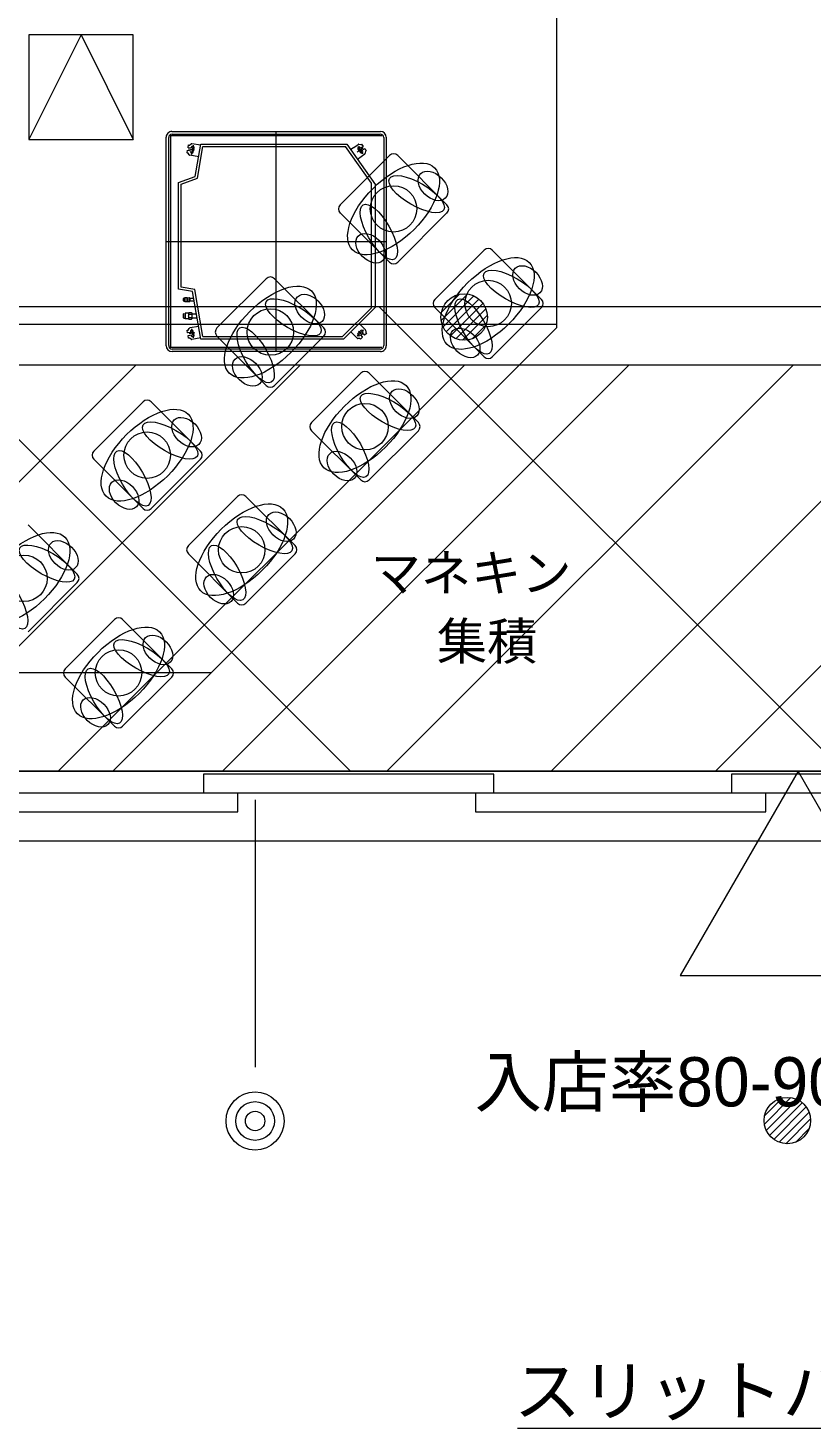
# Model space of a CAD drawing. Units: millimetres at full size, sheet at 1:100. Extents: x 3352 to 127672, y -40372 to 101181.
# Drawn here: x 28402 to 31776, y -17422 to -11393 of the extents above; entities that cross this region are included whole.
import ezdxf
from ezdxf.enums import TextEntityAlignment as Align

# ---------------------------------------------------------------- set-up
doc = ezdxf.new("R2010")
doc.units = ezdxf.units.MM
doc.header["$LTSCALE"] = 100
doc.layers.add('0-0', color=134, linetype='Continuous', lineweight=18)
doc.styles.add('MS UI Gothic', font='')
doc.styles.add('ＭＳ ゴシック', font='')
doc.styles.add('ＭＳ Ｐゴシック', font='')
doc.styles.get('MS UI Gothic').set_extended_font_data('MS UI Gothic')
doc.styles.get('ＭＳ ゴシック').set_extended_font_data('MS Gothic')
doc.styles.get('ＭＳ Ｐゴシック').set_extended_font_data('MS PGothic')

msp = doc.modelspace()

# ---------------------------------------------------------------- linework, layer by layer
at = {"layer": '0-0'}
for p, q in [((30675.8, -2733.3), (30675.8, -12683.9)), ((28404.8, -11423.3), (28404.8, -11873.3)), ((28854.8, -11423.3), (28404.8, -11423.3)), ((28629.8, -11423.3), (28404.8, -11873.3)), ((28629.8, -11423.3), (28854.8, -11873.3)), ((23269.8, -14593.3), (69649.8, -14593.3)), ((28766.4, -14593.3), (32755.8, -14593.3)), ((29156.9, -14606.7), (29156.9, -14686.7)), ((31429.5, -14606.7), (31429.5, -14686.7)), ((29304.3, -14688.7), (28054.3, -14688.7)), ((29156.9, -14686.7), (30406.9, -14686.7)), ((29304.3, -14768.7), (29304.3, -14688.7)), ((30326.9, -14688.7), (30326.9, -14768.7)), ((31576.9, -14688.7), (30326.9, -14688.7)), ((31429.5, -14686.7), (32679.5, -14686.7)), ((31576.9, -14768.7), (31576.9, -14688.7)), ((28054.3, -14768.7), (29304.3, -14768.7)), ((29378.9, -14717.4), (29378.9, -15868)), ((30326.9, -14768.7), (31576.9, -14768.7))]:
    msp.add_line(p, q, dxfattribs=at)
at = {"layer": '0-0', "color": 150}
for p, q in [((30675.8, -2733.3), (30675.8, -12683.9)), ((30675.8, -12683.9), (28766.4, -14593.3))]:
    msp.add_line(p, q, dxfattribs=at)
at = {"layer": '0-0', "color": 47}
for p, q in [((28996.3, -12761.5), (28996.1, -11864.1)), ((29924.9, -11857.9), (29014.9, -11857.9)), ((29021.1, -11839.1), (29918.7, -11839.1)), ((29943.7, -11864.1), (29943.7, -12761.8)), ((29121.3, -12032.2), (29145.9, -11892.9)), ((29145.9, -11892.9), (29774, -11892.9)), ((29774, -11892.9), (29897.4, -12069.2)), ((29049.9, -12058.2), (29121.3, -12032.2)), ((29049.9, -12518.1), (29049.9, -12058.2)), ((29897.4, -12595.4), (29897.4, -12069.2)), ((29109.9, -12528.7), (29049.9, -12518.1)), ((29145.9, -12732.9), (29109.9, -12528.7)), ((30179.7, -12653.1), (30293.5, -12539.2)), ((30180.9, -12616.5), (30256.9, -12540.4)), ((29897.4, -12595.4), (29759.8, -12732.9)), ((30187.9, -12680.2), (30320.7, -12547.4)), ((30201.6, -12701.9), (30342.4, -12561.1)), ((30219.8, -12719), (30359.5, -12579.3)), ((30242.7, -12731.4), (30371.9, -12602.3)), ((30271.7, -12737.8), (30378.3, -12631.2)), ((30312.9, -12732), (30372.5, -12672.4)), ((29759.8, -12732.9), (29145.9, -12732.9)), ((29918.7, -12786.8), (29021.3, -12786.5)), ((60782.3, -14593.3), (24819.8, -14593.3)), ((24819.8, -14893.3), (60782.3, -14893.3)), ((31570.9, -16113.5), (31684.8, -15999.6)), ((31572.2, -16076.9), (31648.2, -16000.9)), ((31579.1, -16140.7), (31712, -16007.8)), ((31592.8, -16162.3), (31733.6, -16021.5)), ((31611.1, -16179.4), (31750.7, -16039.8)), ((31634, -16191.9), (31763.2, -16062.7)), ((31662.9, -16198.3), (31769.6, -16091.6)), ((31704.1, -16192.4), (31763.7, -16132.8))]:
    msp.add_line(p, q, dxfattribs=at)
at = {"layer": '0-0', "color": 4}
for p, q in [((29007, -12761), (29007, -11865.1)), ((29022, -11850.1), (29917.7, -11850.1)), ((29469.9, -12786.6), (29469.9, -11839.1)), ((29932.7, -11865.1), (29932.7, -12761)), ((29086.5, -11931.3), (29088.6, -11919.5)), ((29095.1, -11939), (29090.2, -11932)), ((29090.5, -11908.7), (29092.6, -11896.9)), ((29092.5, -11909), (29090.5, -11908.7)), ((29090.6, -11919.9), (29101.7, -11921.8)), ((29092.6, -11896.9), (29094.6, -11897.2)), ((29118.8, -11919.3), (29093, -11914.7)), ((29101.7, -11921.8), (29101.1, -11925.3)), ((29112, -11897.9), (29105, -11937.4)), ((29144.9, -11898.5), (29107.1, -11891.8)), ((29112.9, -11927.4), (29116, -11909.6)), ((29130.6, -12040), (29154.7, -11903.4)), ((29154.7, -11903.4), (29768.5, -11903.4)), ((29879.4, -12061.8), (29768.5, -11903.4)), ((29801.9, -11909.2), (29790.8, -11917)), ((29802.3, -11909), (29803.9, -11907.8)), ((29803.9, -11907.8), (29822.3, -11895)), ((29844.1, -11910.2), (29818.4, -11928.2)), ((29819.5, -11958), (29851, -11935.9)), ((29820.7, -11903), (29842.8, -11934.7)), ((29821.7, -11914.9), (29832, -11929.7)), ((29826, -11894.1), (29834.4, -11895.6)), ((29833.5, -11910.9), (29831.5, -11908)), ((29837.5, -11893.4), (29844.4, -11903.3)), ((29854.5, -11924.3), (29853, -11932.7)), ((29856, -11923.3), (29854.5, -11924.3)), ((29136.2, -11947.7), (29098.4, -11941)), ((29060.4, -12065.6), (29130.6, -12040)), ((29060.4, -12509.3), (29060.4, -12065.6)), ((29879.4, -12598.5), (29879.4, -12061.8)), ((28996.2, -12312.9), (29943.7, -12312.9)), ((29118.9, -12519.6), (29060.4, -12509.3)), ((29154.7, -12722.4), (29118.9, -12519.6)), ((29072.6, -12556.6), (29069.9, -12559.3)), ((29069.9, -12559.3), (29069.9, -12567.3)), ((29074.7, -12556.6), (29072.6, -12556.6)), ((29075.9, -12555.4), (29074.7, -12556.6)), ((29074.7, -12556.6), (29074.7, -12570.1)), ((29074.7, -12570.1), (29075.9, -12571.3)), ((29086.4, -12555.4), (29075.9, -12555.4)), ((29075.9, -12571.3), (29086.4, -12571.3)), ((29086.6, -12561.3), (29086.4, -12559.1)), ((29086.4, -12559.1), (29086.4, -12567.6)), ((29086.4, -12567.3), (29086.6, -12565.3)), ((29086.4, -12567.6), (29086.4, -12571.8)), ((29086.4, -12571.8), (29087.1, -12571.8)), ((29087.1, -12563.3), (29086.6, -12561.3)), ((29087.1, -12554.8), (29096.6, -12554.8)), ((29087.1, -12571.8), (29096.6, -12571.8)), ((29097.4, -12554.8), (29096.6, -12554.8)), ((29097.4, -12559.4), (29097.1, -12561.4)), ((29097.2, -12565.4), (29097.4, -12567.6)), ((29097.4, -12554.8), (29097.4, -12559.1)), ((29115.1, -12558.6), (29097.4, -12558.6)), ((29097.4, -12559.1), (29097.4, -12559.4)), ((29097.4, -12559.1), (29097.4, -12567.6)), ((29097.4, -12567.6), (29097.4, -12571.8)), ((29097.4, -12568.1), (29116.8, -12568.1)), ((29755.4, -12722.4), (29879.4, -12598.5)), ((29072.6, -12623.5), (29069.9, -12626.2)), ((29069.9, -12626.2), (29069.9, -12639.7)), ((29069.9, -12639.7), (29072.6, -12642.5)), ((29072.6, -12642.5), (29075.9, -12642.5)), ((29075.9, -12623.5), (29075.9, -12628.4)), ((29075.9, -12628.4), (29075.9, -12642.5)), ((29075.9, -12642.5), (29077.5, -12644.1)), ((29092.9, -12621.9), (29077.5, -12621.9)), ((29077.5, -12621.9), (29077.5, -12644.1)), ((29077.5, -12644.1), (29092.9, -12644.1)), ((29093.9, -12619.3), (29092.9, -12621)), ((29092.9, -12622.7), (29092.9, -12621)), ((29092.9, -12622.7), (29092.9, -12633.2)), ((29092.9, -12632.7), (29093.2, -12629.5)), ((29092.9, -12633.2), (29092.9, -12643.5)), ((29092.9, -12645), (29093.9, -12646.7)), ((29093.2, -12629.5), (29093.9, -12626.3)), ((29093.9, -12619.1), (29093.9, -12619.3)), ((29093.9, -12626.3), (29105.8, -12626.3)), ((29093.9, -12640.1), (29105.8, -12640.1)), ((29093.9, -12646.9), (29105.8, -12646.9)), ((29105.8, -12619.3), (29105.8, -12619.1)), ((29105.8, -12626.3), (29106.6, -12629.7)), ((29106.9, -12621), (29105.9, -12619.3)), ((29105.9, -12646.7), (29106.9, -12645)), ((29106.6, -12629.7), (29106.9, -12633.2)), ((29106.9, -12621), (29106.9, -12622.7)), ((29106.9, -12622.7), (29106.9, -12633.2)), ((29107.6, -12625.1), (29106.9, -12624.3)), ((29126.8, -12625.1), (29106.9, -12625.1)), ((29106.9, -12633.2), (29106.9, -12643.5)), ((29106.9, -12640.9), (29129.6, -12640.9)), ((29106.9, -12643.5), (29106.9, -12645)), ((29086.5, -12694.6), (29088.5, -12694.2)), ((29088.6, -12706.4), (29086.5, -12694.6)), ((29088.5, -12694.2), (29090.2, -12693.9)), ((29090.6, -12706), (29088.6, -12706.4)), ((29090.2, -12693.9), (29095.1, -12686.9)), ((29090.5, -12717.2), (29092.5, -12716.9)), ((29092.6, -12729), (29090.5, -12717.2)), ((29101.7, -12704.1), (29090.6, -12706)), ((29119.3, -12706.6), (29095.4, -12710.8)), ((29136.2, -12678.2), (29098.4, -12684.9)), ((29101.1, -12700.6), (29101.7, -12704.1)), ((29105.1, -12689), (29112, -12727.8)), ((29116, -12716.3), (29112.9, -12698.5)), ((29791.1, -12701.7), (29818.2, -12728.9)), ((29845.6, -12693.1), (29818.3, -12720.4)), ((29833.8, -12696.4), (29821.1, -12709.1)), ((29823.3, -12698.6), (29840.1, -12715.4)), ((29826.4, -12666.3), (29853.6, -12693.5)), ((29829.6, -12717.6), (29832.1, -12715.1)), ((29832.1, -12715.1), (29840.1, -12723.1)), ((29839.9, -12707.3), (29842.3, -12704.9)), ((29847.8, -12715.3), (29839.9, -12707.3)), ((29849.3, -12716.7), (29847.8, -12715.3)), ((29857.7, -12708.3), (29849.3, -12716.7)), ((29855.1, -12697), (29855.1, -12705.6)), ((29855.1, -12705.6), (29856.3, -12706.8)), ((29856.3, -12706.8), (29857.7, -12708.3)), ((29917.7, -12776), (29022, -12776)), ((29144.9, -12727.4), (29107.1, -12734.1)), ((29154.7, -12722.4), (29186.9, -12722.4)), ((29186.9, -12722.4), (29755.4, -12722.4)), ((29830.3, -12730.3), (29821.8, -12730.3)), ((29841.5, -12724.5), (29833, -12733)), ((29840.1, -12723.1), (29841.5, -12724.5))]:
    msp.add_line(p, q, dxfattribs=at)
at = {"layer": '0-0', "color": 57}
for p, q in [((29745.1, -12154.7), (29957.2, -11942.6)), ((29992.6, -11942.6), (30204.7, -12154.7)), ((29957.2, -12402.2), (29745.1, -12190)), ((30204.7, -12190), (29992.6, -12402.2)), ((30152.4, -12562), (30364.5, -12349.8)), ((30399.9, -12349.8), (30612, -12562)), ((29214.8, -12685), (29426.9, -12472.9)), ((29462.3, -12472.9), (29674.4, -12685)), ((30364.5, -12809.5), (30152.4, -12597.3)), ((30612, -12597.3), (30399.9, -12809.5)), ((29426.9, -12932.5), (29214.8, -12720.4)), ((29674.4, -12720.4), (29462.3, -12932.5)), ((29622.1, -13092.3), (29834.2, -12880.2)), ((29869.6, -12880.2), (30081.7, -13092.3)), ((28684.5, -13215.3), (28896.6, -13003.2)), ((28931.9, -13003.2), (29144.1, -13215.3)), ((29834.2, -13339.8), (29622.1, -13127.7)), ((30081.7, -13127.7), (29869.6, -13339.8)), ((28896.6, -13462.8), (28684.5, -13250.7)), ((29144.1, -13250.7), (28931.9, -13462.8)), ((29091.7, -13622.6), (29303.9, -13410.5)), ((29339.2, -13410.5), (29551.4, -13622.6)), ((28401.6, -13533.5), (28613.7, -13745.7)), ((29303.9, -13870.1), (29091.7, -13658)), ((29551.4, -13658), (29339.2, -13870.1)), ((28613.7, -13781), (28401.6, -13993.2)), ((28561.4, -14153), (28773.5, -13940.8)), ((28808.9, -13940.8), (29021, -14153)), ((28773.5, -14400.4), (28561.4, -14188.3)), ((29021, -14188.3), (28808.9, -14400.4))]:
    msp.add_line(p, q, dxfattribs=at)
at = {"layer": '0-0', "color": 15}
for p, q in [((27789.7, -12593.3), (29789.7, -14593.3)), ((29911, -12593.3), (31911, -14593.3))]:
    msp.add_line(p, q, dxfattribs=at)
at = {"layer": '0-0', "color": 254}
for p, q in [((23269.8, -12668.6), (30675.8, -12668.6)), ((23269.8, -14168.6), (29191, -14168.6))]:
    msp.add_line(p, q, dxfattribs=at)
at = {"layer": '0-0', "color": 14}
for p, q in [((24862.3, -12843.3), (60739.8, -12843.3)), ((27117.1, -14593.3), (28867.1, -12843.3)), ((27824.2, -14593.3), (29574.2, -12843.3)), ((28531.3, -14593.3), (30281.3, -12843.3)), ((29238.4, -14593.3), (30988.4, -12843.3)), ((29945.5, -14593.3), (31695.5, -12843.3)), ((30652.6, -14593.3), (32402.6, -12843.3)), ((31359.8, -14593.3), (33109.8, -12843.3))]:
    msp.add_line(p, q, dxfattribs=at)
at = {"layer": '0-0', "color": 13}
msp.add_line((69649.8, -14593.3), (23269.8, -14593.3), dxfattribs=at)
msp.add_line((69649.8, -14593.3), (23269.8, -14593.3), dxfattribs=at)
msp.add_line((69649.8, -14593.3), (23269.8, -14593.3), dxfattribs=at)
msp.add_line((69649.8, -14593.3), (23269.8, -14593.3), dxfattribs=at)
at = {"layer": '0-0', "color": 1}
msp.add_line((23269.8, -14593.3), (69649.8, -14593.3), dxfattribs=at)
at = {"layer": '0-0', "color": 5}
msp.add_line((30508.6, -17422.5), (36200.6, -17422.5), dxfattribs=at)
msp.add_line((30508.6, -17422.5), (36200.6, -17422.5), dxfattribs=at)
at = {"layer": '0-0'}
for points in [[(28766.4, -14593.3), (23269.8, -14593.3), (23269.8, 101.7)], [(28404.8, -11873.3), (28854.8, -11873.3), (28854.8, -11423.3)], [(23269.8, -14593.3), (69649.8, -14593.3), (69764.8, -14593.3)], [(30406.9, -14686.7), (30406.9, -14606.7), (29156.9, -14606.7)], [(32679.5, -14686.7), (32679.5, -14606.7), (31429.5, -14606.7)]]:
    msp.add_lwpolyline(points, dxfattribs=at)
at = {"layer": '0-0', "color": 150}
msp.add_lwpolyline([(28766.4, -14593.3), (32755.8, -14593.3), (32755.8, -4236.2)], dxfattribs=at)
at = {"layer": '0-0', "color": 47}
msp.add_lwpolyline([(29014.9, -11857.9), (29014.9, -12767.9), (29924.9, -12767.9)], dxfattribs=at)
at = {"layer": '0-0', "color": 4}
for points in [[(29090.2, -11932), (29088.5, -11931.7), (29086.5, -11931.3)], [(29104.2, -11907.5), (29103.6, -11911), (29092.5, -11909)], [(29094.6, -11897.2), (29096.3, -11897.5), (29103.3, -11892.6)], [(29844.4, -11903.3), (29842.8, -11904.4), (29833.5, -11910.9)], [(29834.4, -11895.6), (29835.9, -11894.6), (29837.5, -11893.4)], [(29841.8, -11922.8), (29839.8, -11919.9), (29849.1, -11913.4)], [(29849.1, -11913.4), (29850.7, -11912.3), (29857.6, -11922.1)], [(29069.9, -12567.3), (29072.6, -12570.1), (29074.7, -12570.1)], [(29075.9, -12555.4), (29075.9, -12563.3), (29075.9, -12571.3)], [(29087.1, -12571.8), (29086.6, -12569.8), (29086.4, -12567.6), (29086.4, -12567.3)], [(29086.6, -12565.3), (29087.1, -12563.3), (29096.6, -12563.3)], [(29096.6, -12554.8), (29097.2, -12556.9), (29097.4, -12559.1)], [(29097.1, -12561.4), (29096.6, -12563.3), (29097.2, -12565.4)], [(29097.4, -12567.6), (29097.4, -12567.9), (29097.1, -12569.9), (29096.6, -12571.8), (29097.4, -12571.8)], [(29092.9, -12622.7), (29092.9, -12622.4), (29093.2, -12620.8), (29093.9, -12619.1), (29105.8, -12619.1), (29106.6, -12620.9), (29106.9, -12622.7)], [(29093.9, -12626.3), (29093.2, -12624.5), (29092.9, -12622.7)], [(29093.9, -12640.1), (29093.2, -12636.7), (29092.9, -12633.2), (29092.9, -12632.7)], [(29092.9, -12643.5), (29092.9, -12642.7), (29093.9, -12640.1)], [(29093.9, -12646.9), (29093.5, -12646.1), (29093, -12644.8), (29092.9, -12643.5), (29092.9, -12645)], [(29106.9, -12622.7), (29106.9, -12623), (29106.5, -12624.6), (29105.8, -12626.3)], [(29106.9, -12633.2), (29106.9, -12633.7), (29106.5, -12636.9), (29105.8, -12640.1)], [(29105.8, -12640.1), (29106.8, -12642.7), (29106.9, -12643.5)], [(29106.9, -12643.5), (29106.7, -12644.8), (29106.2, -12646.1), (29105.8, -12646.9)], [(29092.5, -12716.9), (29103.6, -12714.9), (29104.2, -12718.4)], [(29103.3, -12733.3), (29096.3, -12728.4), (29094.6, -12728.7), (29092.6, -12729)], [(29833, -12733), (29831.6, -12731.6), (29830.3, -12730.3)]]:
    msp.add_lwpolyline(points, dxfattribs=at)
at = {"layer": '0-0', "color": 15}
msp.add_lwpolyline([(23269.8, -12593.3), (65588.8, -12593.3), (65588.8, -14593.3), (23269.8, -14593.3)], close=True, dxfattribs=at)
at = {"layer": '0-0', "color": 4}
msp.add_lwpolyline([(29086.4, -12559.1), (29086.4, -12558.8), (29086.6, -12556.8), (29087.1, -12554.8), (29086.4, -12554.8)], close=True, dxfattribs=at)
at = {"layer": '0-0', "color": 14}
msp.add_lwpolyline([(60739.8, -12843.3), (60739.8, -14593.3), (24862.3, -14593.3), (24862.3, -12843.3)], dxfattribs=at)
at = {"layer": '0-0'}
msp.add_lwpolyline([(31715.8, -14594.3), (31208.2, -15473.4), (32223.4, -15473.4)], close=True, dxfattribs=at)
at = {"layer": '0-0', "color": 45}
for centre in [(29974.9, -12172.4), (30382.2, -12579.6), (29444.6, -12702.7), (29851.9, -13110), (28914.3, -13233), (29321.5, -13640.3), (28383.9, -13763.4), (28791.2, -14170.6)]:
    msp.add_circle(centre, 100, dxfattribs=at)
at = {"layer": '0-0', "color": 47}
for centre in [(30278.5, -12638.1), (31669.8, -16098.5)]:
    msp.add_circle(centre, 100, dxfattribs=at)
at = {"layer": '0-0'}
for radius in [125, 83.3, 41.7]:
    msp.add_circle((29378.9, -16100.4), radius, dxfattribs=at)
at = {"layer": '0-0', "color": 47}
for centre, start, end in [((29021.1, -11864.1), 90, 180.01728), ((29918.7, -11864.1), 0, 90), ((29021.3, -12761.5), 180.01728, 269.98272), ((29918.7, -12761.8), 269.98272, 360)]:
    msp.add_arc(centre, 25, start, end, dxfattribs=at)
at = {"layer": '0-0', "color": 4}
for centre, radius, start, end in [((29022, -11865.1), 15, 90, 180), ((29917.7, -11865.1), 15, 360, 90), ((29107, -11926.3), 6, 170, 350), ((29106.2, -11896.7), 5, 80, 125), ((29110.1, -11908.6), 6, 350, 170), ((29826.6, -11911.5), 6, 35, 215), ((29825.2, -11899.1), 5, 80, 125), ((29836.9, -11926.2), 6, 215, 35), ((29848.1, -11931.8), 5, 305, 350), ((29099.2, -11936.1), 5, 215, 260), ((29099.2, -12689.8), 5, 100, 145), ((29107, -12699.6), 6, 10, 190), ((29110.1, -12717.3), 6, 190, 10), ((29825.4, -12713.3), 6, 135, 315), ((29838.1, -12700.6), 6, 315, 135), ((29850.1, -12697), 5, 360, 45), ((29022, -12761), 15, 180, 270), ((29106.2, -12729.2), 5, 235, 280), ((29821.8, -12725.3), 5, 225, 270), ((29917.7, -12761), 15, 270, 0)]:
    msp.add_arc(centre, radius, start, end, dxfattribs=at)
at = {"layer": '0-0', "color": 57}
for centre, start, end in [((29974.9, -11960.2), 45, 135), ((29762.8, -12172.4), 135, 225), ((30187.1, -12172.4), 315, 45), ((30382.2, -12367.5), 45, 135), ((29974.9, -12384.5), 225, 315), ((29444.6, -12490.6), 45, 135), ((30170.1, -12579.6), 135, 225), ((30594.3, -12579.6), 315, 45), ((29232.5, -12702.7), 135, 225), ((29656.7, -12702.7), 315, 45), ((30382.2, -12791.8), 225, 315), ((29851.9, -12897.8), 45, 135), ((29444.6, -12914.8), 225, 315), ((28914.3, -13020.9), 45, 135), ((29639.7, -13110), 135, 225), ((30064, -13110), 315, 45), ((28702.1, -13233), 135, 225), ((29126.4, -13233), 315, 45), ((29851.9, -13322.1), 225, 315), ((29321.5, -13428.2), 45, 135), ((28914.3, -13445.2), 225, 315), ((29109.4, -13640.3), 135, 225), ((29533.7, -13640.3), 315, 45), ((28596.1, -13763.4), 315, 45), ((29321.5, -13852.4), 225, 315), ((28791.2, -13958.5), 45, 135), ((28579.1, -14170.6), 135, 225), ((29003.3, -14170.6), 315, 45), ((28791.2, -14382.8), 225, 315)]:
    msp.add_arc(centre, 25, start, end, dxfattribs=at)
at = {"layer": '0-0', "color": 45}
for centre, major_axis, ratio in [((29974.9, -12172.4), (-176.8, -176.8), 0.5), ((30074.2, -12109), (-116.9, 67.5), 0.37037), ((30144.6, -12073.4), (-53, 53), 0.666667), ((29911.6, -12271.6), (-67.5, 116.9), 0.37037), ((29875.9, -12342.1), (-53, 53), 0.666667), ((30382.2, -12579.6), (-176.8, -176.8), 0.5), ((30551.9, -12480.7), (-53, 53), 0.666667), ((29444.6, -12702.7), (-176.8, -176.8), 0.5), ((30481.4, -12516.3), (-116.9, 67.5), 0.37037), ((29614.3, -12603.7), (-53, 53), 0.666667), ((29543.8, -12639.4), (-116.9, 67.5), 0.37037), ((30318.9, -12678.9), (-67.5, 116.9), 0.37037), ((29381.3, -12801.9), (-67.5, 116.9), 0.37037), ((30283.2, -12749.4), (-53, 53), 0.666667), ((29345.6, -12872.4), (-53, 53), 0.666667), ((29851.9, -13110), (-176.8, -176.8), 0.5), ((29951.1, -13046.7), (-116.9, 67.5), 0.37037), ((30021.6, -13011), (-53, 53), 0.666667), ((28914.3, -13233), (-176.8, -176.8), 0.5), ((29013.5, -13169.7), (-116.9, 67.5), 0.37037), ((29084, -13134), (-53, 53), 0.666667), ((29788.6, -13209.2), (-67.5, 116.9), 0.37037), ((28850.9, -13332.3), (-67.5, 116.9), 0.37037), ((29752.9, -13279.7), (-53, 53), 0.666667), ((28815.3, -13402.7), (-53, 53), 0.666667), ((29321.5, -13640.3), (-176.8, -176.8), 0.5), ((29420.8, -13577), (-116.9, 67.5), 0.37037), ((29491.3, -13541.3), (-53, 53), 0.666667), ((28383.9, -13763.4), (-176.8, -176.8), 0.5), ((28483.2, -13700), (-116.9, 67.5), 0.37037), ((28553.6, -13664.4), (-53, 53), 0.666667), ((29258.2, -13739.5), (-67.5, 116.9), 0.37037), ((28320.6, -13862.6), (-67.5, 116.9), 0.37037), ((29222.6, -13810), (-53, 53), 0.666667), ((28791.2, -14170.6), (-176.8, -176.8), 0.5), ((28890.5, -14107.3), (-116.9, 67.5), 0.37037), ((28960.9, -14071.6), (-53, 53), 0.666667), ((28727.9, -14269.9), (-67.5, 116.9), 0.37037), ((28692.2, -14340.3), (-53, 53), 0.666667)]:
    msp.add_ellipse(centre, major_axis=major_axis, ratio=ratio, dxfattribs=at)

# ---------------------------------------------------------------- texts
at = {"layer": '0-0', "style": 'ＭＳ ゴシック'}
for s, p in [('マネキン', (29876.6, -13866.6)), ('集積', (30161.4, -14160.8))]:
    msp.add_text(s, height=158.4, dxfattribs=at).set_placement(p, align=Align.BOTTOM_LEFT)
at = {"layer": '0-0', "color": 13, "style": 'MS UI Gothic'}
msp.add_text('入店率80-90％', height=212.2, dxfattribs=at).set_placement((30323.4, -16101.4), align=Align.BOTTOM_LEFT)
at = {"layer": '0-0', "color": 5, "style": 'ＭＳ Ｐゴシック'}
msp.add_text('スリットパイプx12：三協立山', height=212.2, dxfattribs=at).set_placement((30492.1, -17431.7), align=Align.BOTTOM_LEFT)

doc.saveas('drawing.dxf')
